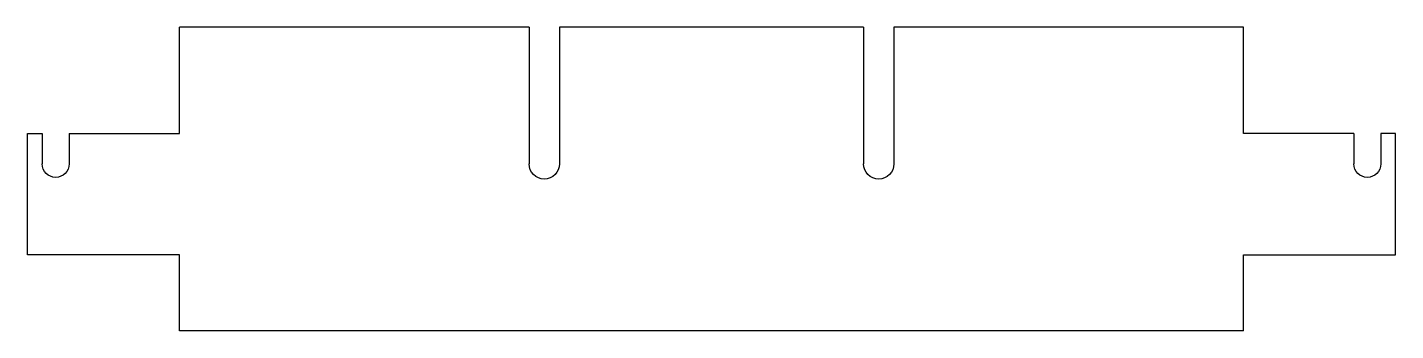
# Model space of a CAD drawing. Header units: millimetres. Extents: x -68 to 68, y 0 to 30.
import ezdxf

# ---------------------------------------------------------------- set-up
doc = ezdxf.new("R2010")
doc.units = ezdxf.units.MM

msp = doc.modelspace()

# ---------------------------------------------------------------- linework, layer by layer
at = {"color": 7, "extrusion": (0, 0, -1)}
for p, q in [((-52.5, 19.5), (-52.5, 30)), ((-18, 30), (-52.5, 30)), ((-18, 30), (-18, 16.5)), ((-15, 30), (-15, 16.5)), ((15, 30), (-15, 30)), ((15, 30), (15, 16.5)), ((18, 30), (18, 16.5)), ((52.5, 30), (18, 30)), ((52.5, 19.5), (52.5, 30)), ((-67.5, 19.5), (-66.05, 19.5)), ((-67.5, 7.5), (-67.5, 19.5)), ((-66.05, 19.5), (-66.05, 16.5)), ((-63.38, 19.5), (-63.38, 16.5)), ((-63.38, 19.5), (-52.5, 19.5)), ((63.38, 19.5), (52.5, 19.5)), ((63.38, 19.5), (63.38, 16.5)), ((67.5, 19.5), (66.05, 19.5)), ((66.05, 19.5), (66.05, 16.5)), ((67.5, 7.5), (67.5, 19.5)), ((-52.5, 7.5), (-67.5, 7.5)), ((-52.5, 0), (-52.5, 7.5)), ((52.5, 0), (52.5, 7.5)), ((52.5, 7.5), (67.5, 7.5)), ((52.5, 0), (-52.5, 0))]:
    msp.add_line(p, q, dxfattribs=at)
for centre, radius in [((64.71, 16.5), 1.34), ((16.5, 16.5), 1.5), ((-16.5, 16.5), 1.5), ((-64.71, 16.5), 1.34)]:
    msp.add_arc(centre, radius, 180, 0, dxfattribs=at)

doc.saveas('drawing.dxf')
